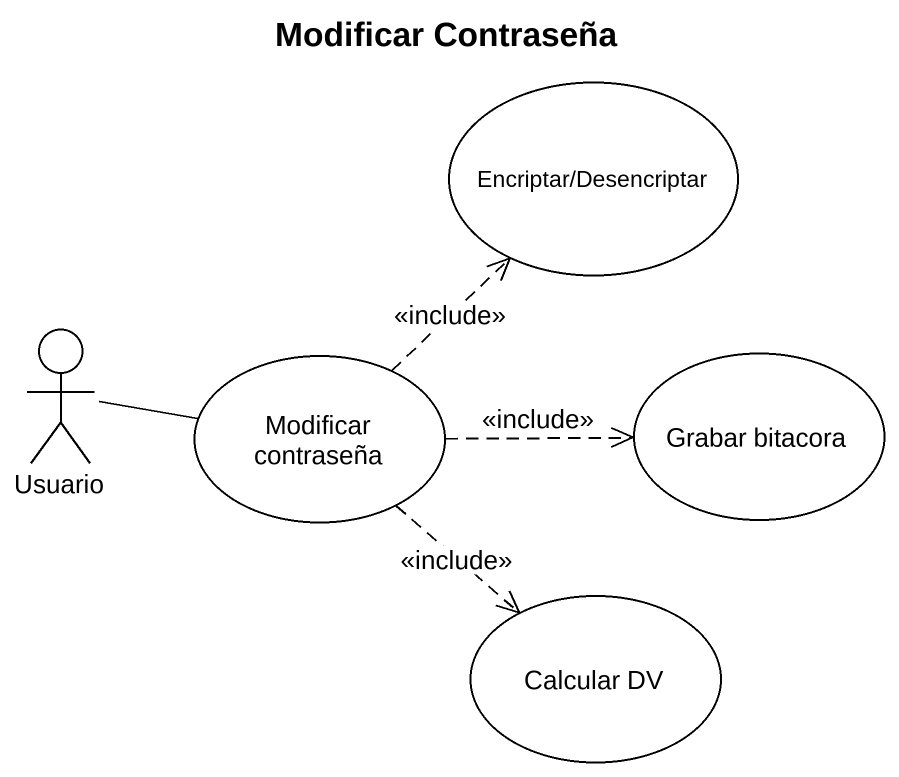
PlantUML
@startuml
title Modificar Contraseña
usecase "Encriptar/Desencriptar" as Encriptar_Desencriptar
actor Usuario
usecase "Modificar contraseña" as Modificar_contraseña
usecase "Grabar bitacora" as Grabar_bitacora
usecase "Calcular DV" as Calcular_DV
Usuario -right- Modificar_contraseña
Modificar_contraseña .up.> Encriptar_Desencriptar : <<include>>
Modificar_contraseña .right.> Grabar_bitacora : <<include>>
Modificar_contraseña ..> Calcular_DV : <<include>>
@enduml
